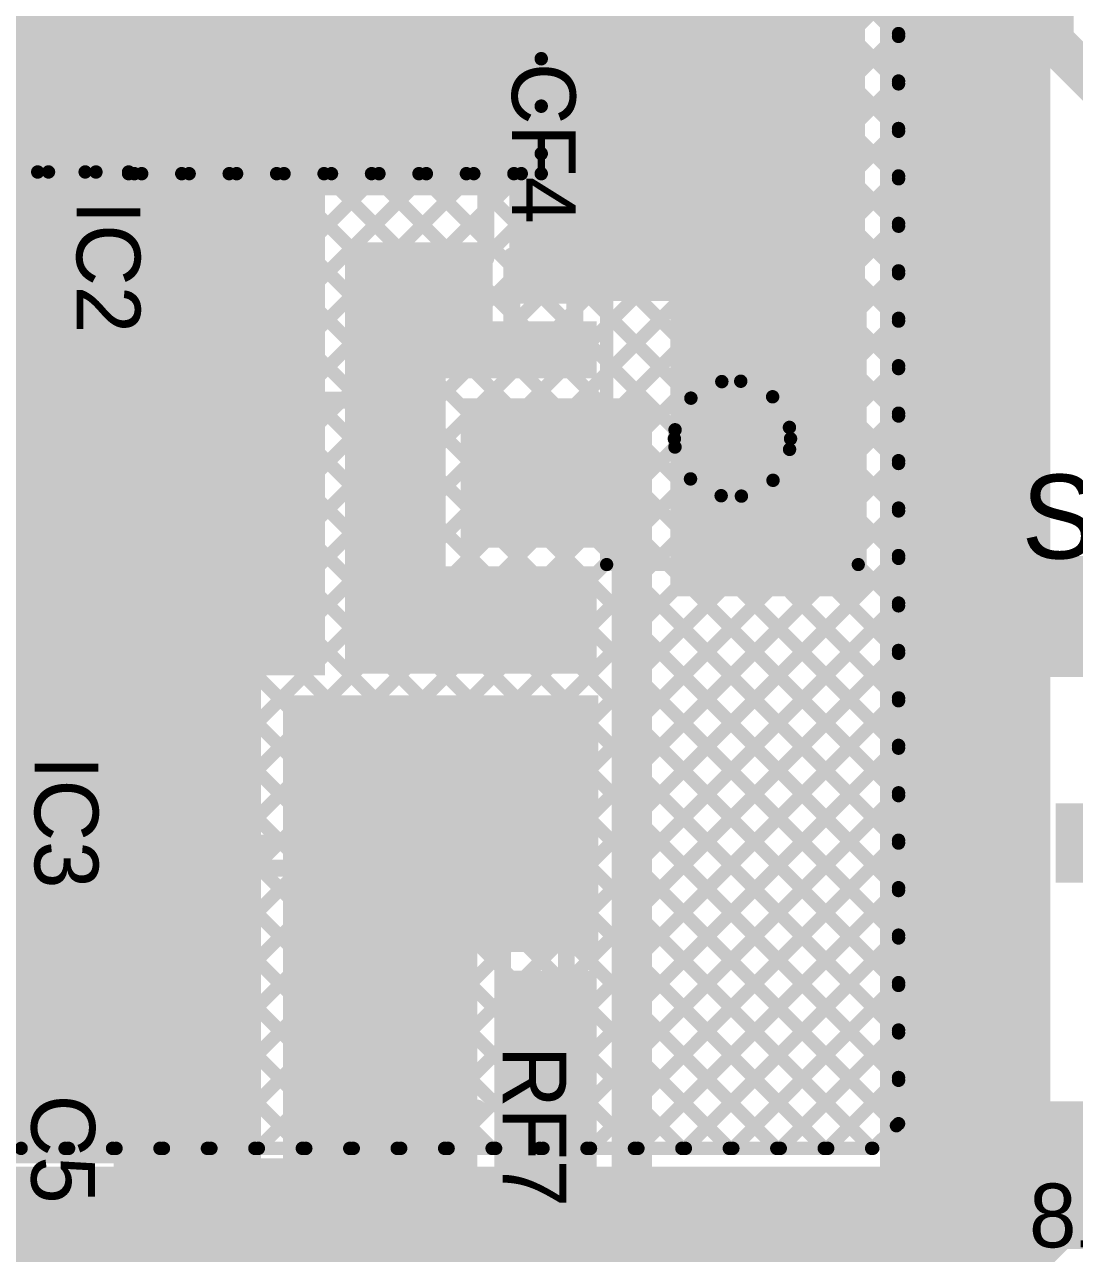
# Model space of a CAD drawing. Header units: millimetres. Extents: x 9.08 to 12.48, y 2.73 to 6.
# Drawn here: x 10.242 to 10.868, y 3.417 to 4.15 of the extents above; entities that cross this region are included whole.
import ezdxf

# ---------------------------------------------------------------- set-up
doc = ezdxf.new("R2010")
doc.units = ezdxf.units.MM
doc.header["$MEASUREMENT"] = 0
for name, color, linetype in [('BottomLayer', 5, 'Continuous'), ('BottomOverlay', 54, 'Continuous'), ('BottomSolder', 6, 'Continuous'), ('MultiLayer', 9, 'Continuous'), ('PadHoleLayer', 156, 'Continuous'), ('TopLayer', 1, 'Continuous'), ('TopOverlay', 2, 'Continuous'), ('TopPaste', 8, 'Continuous'), ('TopSolder', 216, 'Continuous'), ('ViaHoleLayer', 16, 'Continuous')]:
    doc.layers.add(name, color=color, linetype=linetype)

# ---------------------------------------------------------------- blocks, each defined once
blk = doc.blocks.new('R__0402_6')
at = {"layer": 'TopLayer'}
for points in [[(-0.0095, -0.0125), (-0.0095, 0.0125), (-0.0275, -0.0125), (-0.0275, 0.0125)], [(0.0275, -0.0125), (0.0275, 0.0125), (0.0095, -0.0125), (0.0095, 0.0125)]]:
    blk.add_solid(points, dxfattribs=at)
at = {"layer": 'TopOverlay', "const_width": 0.01}
for points in [[(-0.034, 0.019), (0.034, 0.019)], [(-0.034, 0.019), (-0.034, -0.019)], [(0.034, 0.019), (0.034, -0.019)], [(-0.034, -0.019), (0.034, -0.019)]]:
    blk.add_lwpolyline(points, dxfattribs=at)
at = {"layer": 'TopOverlay', "const_width": 0.005}
for points in [[(-0.0365, 0.019, 1), (-0.0315, 0.019, 1)], [(-0.0365, 0.019, 1), (-0.0315, 0.019, 1)], [(0.0315, 0.019, 1), (0.0365, 0.019, 1)], [(0.0315, 0.019, 1), (0.0365, 0.019, 1)], [(-0.0365, -0.019, 1), (-0.0315, -0.019, 1)], [(-0.0365, -0.019, 1), (-0.0315, -0.019, 1)], [(0.0315, -0.019, 1), (0.0365, -0.019, 1)], [(0.0315, -0.019, 1), (0.0365, -0.019, 1)]]:
    blk.add_lwpolyline(points, format="xyb", close=True, dxfattribs=at)
at = {"layer": 'TopPaste'}
for points in [[(-0.0095, -0.0125), (-0.0095, 0.0125), (-0.0275, -0.0125), (-0.0275, 0.0125)], [(0.0275, -0.0125), (0.0275, 0.0125), (0.0095, -0.0125), (0.0095, 0.0125)]]:
    blk.add_solid(points, dxfattribs=at)
at = {"layer": 'TopSolder'}
for points in [[(-0.0055, -0.0165), (-0.0055, 0.0165), (-0.0315, -0.0165), (-0.0315, 0.0165)], [(0.0315, -0.0165), (0.0315, 0.0165), (0.0055, -0.0165), (0.0055, 0.0165)]]:
    blk.add_solid(points, dxfattribs=at)
blk = doc.blocks.new('SOT_223_11')
at = {"layer": 'TopLayer'}
for points in [[(-0.06496, 0.09449), (0.06496, 0.09449), (-0.06496, 0.15748), (0.06496, 0.15748)], [(-0.11417, -0.15748), (-0.06693, -0.15748), (-0.11417, -0.09449), (-0.06693, -0.09449)], [(-0.02362, -0.15748), (0.02362, -0.15748), (-0.02362, -0.09449), (0.02362, -0.09449)], [(0.06693, -0.15748), (0.11417, -0.15748), (0.06693, -0.09449), (0.11417, -0.09449)]]:
    blk.add_solid(points, dxfattribs=at)
at = {"layer": 'TopOverlay', "const_width": 0.01}
for points in [[(-0.132, 0.076), (-0.071, 0.076)], [(-0.132, 0.076), (-0.132, -0.074)], [(-0.071, 0.076), (0.071, 0.076)], [(0.071, 0.076), (0.132, 0.076)], [(0.132, 0.076), (0.132, -0.074)]]:
    blk.add_lwpolyline(points, dxfattribs=at)
at = {"layer": 'TopOverlay'}
for points, const_width in [([(-0.1345, 0.076, 1), (-0.1295, 0.076, 1)], 0.005), ([(-0.1345, 0.076, 1), (-0.1295, 0.076, 1)], 0.005), ([(-0.0735, 0.076, 1), (-0.0685, 0.076, 1)], 0.005), ([(-0.0735, 0.076, 1), (-0.0685, 0.076, 1)], 0.005), ([(0.0685, 0.076, 1), (0.0735, 0.076, 1)], 0.005), ([(0.0685, 0.076, 1), (0.0735, 0.076, 1)], 0.005), ([(0.1295, 0.076, 1), (0.1345, 0.076, 1)], 0.005), ([(0.1295, 0.076, 1), (0.1345, 0.076, 1)], 0.005), ([(-0.1345, -0.074, 1), (-0.1295, -0.074, 1)], 0.005), ([(0.1295, -0.074, 1), (0.1345, -0.074, 1)], 0.005), ([(-0.1304, -0.126, 1), (-0.1476, -0.126, 1)], 0.01969), ([(-0.15252, -0.126, 1), (-0.14268, -0.126, 1)], 0.00984), ([(-0.13532, -0.126, 1), (-0.12548, -0.126, 1)], 0.00984)]:
    blk.add_lwpolyline(points, format="xyb", close=True, dxfattribs=dict(at, const_width=const_width))
at = {"layer": 'TopPaste'}
for points in [[(-0.06496, 0.09449), (0.06496, 0.09449), (-0.06496, 0.15748), (0.06496, 0.15748)], [(-0.11417, -0.15748), (-0.06693, -0.15748), (-0.11417, -0.09449), (-0.06693, -0.09449)], [(-0.02362, -0.15748), (0.02362, -0.15748), (-0.02362, -0.09449), (0.02362, -0.09449)], [(0.06693, -0.15748), (0.11417, -0.15748), (0.06693, -0.09449), (0.11417, -0.09449)]]:
    blk.add_solid(points, dxfattribs=at)
at = {"layer": 'TopSolder'}
for points in [[(-0.06896, 0.09049), (0.06896, 0.09049), (-0.06896, 0.16148), (0.06896, 0.16148)], [(-0.11817, -0.16148), (-0.06293, -0.16148), (-0.11817, -0.09049), (-0.06293, -0.09049)], [(-0.02762, -0.16148), (0.02762, -0.16148), (-0.02762, -0.09049), (0.02762, -0.09049)], [(0.06293, -0.16148), (0.11817, -0.16148), (0.06293, -0.09049), (0.11817, -0.09049)]]:
    blk.add_solid(points, dxfattribs=at)
blk = doc.blocks.new('SFH615A_4X018T_12')
at = {"layer": 'TopLayer'}
for points in [[(-0.21142, 0.01496), (-0.15157, 0.01496), (-0.21142, 0.08504), (-0.15157, 0.08504)], [(0.15157, 0.01496), (0.21142, 0.01496), (0.15157, 0.08504), (0.21142, 0.08504)], [(-0.21142, -0.08504), (-0.15157, -0.08504), (-0.21142, -0.01496), (-0.15157, -0.01496)], [(0.15157, -0.08504), (0.21142, -0.08504), (0.15157, -0.01496), (0.21142, -0.01496)]]:
    blk.add_solid(points, dxfattribs=at)
at = {"layer": 'TopOverlay'}
for points, const_width in [([(-0.1824, 0.111, 1), (-0.1996, 0.111, 1)], 0.01969), ([(-0.20452, 0.111, 1), (-0.19468, 0.111, 1)], 0.00984), ([(-0.18732, 0.111, 1), (-0.17748, 0.111, 1)], 0.00984), ([(-0.1435, 0.095, 1), (-0.1385, 0.095, 1)], 0.005), ([(0.1415, 0.095, 1), (0.1465, 0.095, 1)], 0.005), ([(-0.1435, -0.095, 1), (-0.1385, -0.095, 1)], 0.005), ([(0.1415, -0.095, 1), (0.1465, -0.095, 1)], 0.005)]:
    blk.add_lwpolyline(points, format="xyb", close=True, dxfattribs=dict(at, const_width=const_width))
at = {"layer": 'TopOverlay', "const_width": 0.01}
for points in [[(0.144, 0.095), (-0.141, 0.095)], [(0.144, -0.095), (-0.141, -0.095)]]:
    blk.add_lwpolyline(points, dxfattribs=at)
at = {"layer": 'TopPaste'}
for points in [[(-0.21142, 0.01496), (-0.15157, 0.01496), (-0.21142, 0.08504), (-0.15157, 0.08504)], [(0.15157, 0.01496), (0.21142, 0.01496), (0.15157, 0.08504), (0.21142, 0.08504)], [(-0.21142, -0.08504), (-0.15157, -0.08504), (-0.21142, -0.01496), (-0.15157, -0.01496)], [(0.15157, -0.08504), (0.21142, -0.08504), (0.15157, -0.01496), (0.21142, -0.01496)]]:
    blk.add_solid(points, dxfattribs=at)
at = {"layer": 'TopSolder'}
for points in [[(-0.21542, 0.01096), (-0.14757, 0.01096), (-0.21542, 0.08904), (-0.14757, 0.08904)], [(0.14757, 0.01096), (0.21542, 0.01096), (0.14757, 0.08904), (0.21542, 0.08904)], [(-0.21542, -0.08904), (-0.14757, -0.08904), (-0.21542, -0.01096), (-0.14757, -0.01096)], [(0.14757, -0.08904), (0.21542, -0.08904), (0.14757, -0.01096), (0.21542, -0.01096)]]:
    blk.add_solid(points, dxfattribs=at)
blk = doc.blocks.new('C__0402_23')
at = {"layer": 'TopLayer'}
for points in [[(-0.0095, -0.0125), (-0.0095, 0.0125), (-0.0275, -0.0125), (-0.0275, 0.0125)], [(0.0275, -0.0125), (0.0275, 0.0125), (0.0095, -0.0125), (0.0095, 0.0125)]]:
    blk.add_solid(points, dxfattribs=at)
at = {"layer": 'TopOverlay', "const_width": 0.01}
for points in [[(-0.034, 0.0185), (-0.034, -0.019)], [(-0.034, 0.0185), (0.034, 0.0185)], [(0.034, 0.0185), (0.034, -0.019)], [(-0.034, -0.019), (0.034, -0.019)]]:
    blk.add_lwpolyline(points, dxfattribs=at)
at = {"layer": 'TopOverlay', "const_width": 0.005}
for points in [[(-0.0365, 0.0185, 1), (-0.0315, 0.0185, 1)], [(-0.0365, 0.0185, 1), (-0.0315, 0.0185, 1)], [(0.0315, 0.0185, 1), (0.0365, 0.0185, 1)], [(0.0315, 0.0185, 1), (0.0365, 0.0185, 1)], [(-0.0365, -0.019, 1), (-0.0315, -0.019, 1)], [(-0.0365, -0.019, 1), (-0.0315, -0.019, 1)], [(0.0315, -0.019, 1), (0.0365, -0.019, 1)], [(0.0315, -0.019, 1), (0.0365, -0.019, 1)]]:
    blk.add_lwpolyline(points, format="xyb", close=True, dxfattribs=at)
at = {"layer": 'TopPaste'}
for points in [[(-0.0095, -0.0125), (-0.0095, 0.0125), (-0.0275, -0.0125), (-0.0275, 0.0125)], [(0.0275, -0.0125), (0.0275, 0.0125), (0.0095, -0.0125), (0.0095, 0.0125)]]:
    blk.add_solid(points, dxfattribs=at)
at = {"layer": 'TopSolder'}
for points in [[(-0.0055, -0.0165), (-0.0055, 0.0165), (-0.0315, -0.0165), (-0.0315, 0.0165)], [(0.0315, -0.0165), (0.0315, 0.0165), (0.0055, -0.0165), (0.0055, 0.0165)]]:
    blk.add_solid(points, dxfattribs=at)
blk = doc.blocks.new('RAD_0_4_24')
at = {"layer": 'BottomLayer', "const_width": 0.02362}
for points in [[(-0.21181, 0, 1), (-0.18819, 0, 1)], [(0.18819, 0, 1), (0.21181, 0, 1)]]:
    blk.add_lwpolyline(points, format="xyb", close=True, dxfattribs=at)
at = {"layer": 'BottomSolder', "const_width": 0.02762}
for points in [[(-0.21381, 0, 1), (-0.18619, 0, 1)], [(0.18619, 0, 1), (0.21381, 0, 1)]]:
    blk.add_lwpolyline(points, format="xyb", close=True, dxfattribs=at)
at = {"layer": 'MultiLayer', "const_width": 0.02362}
for points in [[(-0.21181, 0, 1), (-0.18819, 0, 1)], [(0.18819, 0, 1), (0.21181, 0, 1)]]:
    blk.add_lwpolyline(points, format="xyb", close=True, dxfattribs=at)
at = {"layer": 'PadHoleLayer', "const_width": 0.01378}
for points in [[(-0.20689, 0, 1), (-0.19311, 0, 1)], [(0.19311, 0, 1), (0.20689, 0, 1)]]:
    blk.add_lwpolyline(points, format="xyb", close=True, dxfattribs=at)
at = {"layer": 'TopLayer', "const_width": 0.02362}
for points in [[(-0.21181, 0, 1), (-0.18819, 0, 1)], [(0.18819, 0, 1), (0.21181, 0, 1)]]:
    blk.add_lwpolyline(points, format="xyb", close=True, dxfattribs=at)
at = {"layer": 'TopOverlay', "const_width": 0.00787}
for points in [[(-0.275, 0.075), (-0.275, -0.075)], [(-0.275, 0.075), (0.275, 0.075)], [(0.275, 0.075), (0.275, -0.075)], [(-0.275, -0.075), (0.275, -0.075)]]:
    blk.add_lwpolyline(points, dxfattribs=at)
at = {"layer": 'TopOverlay', "const_width": 0.00394}
for points in [[(-0.27697, 0.075, 1), (-0.27303, 0.075, 1)], [(-0.27697, 0.075, 1), (-0.27303, 0.075, 1)], [(0.27303, 0.075, 1), (0.27697, 0.075, 1)], [(0.27303, 0.075, 1), (0.27697, 0.075, 1)], [(-0.27697, -0.075, 1), (-0.27303, -0.075, 1)], [(-0.27697, -0.075, 1), (-0.27303, -0.075, 1)], [(0.27303, -0.075, 1), (0.27697, -0.075, 1)], [(0.27303, -0.075, 1), (0.27697, -0.075, 1)]]:
    blk.add_lwpolyline(points, format="xyb", close=True, dxfattribs=at)
at = {"layer": 'TopSolder', "const_width": 0.02762}
for points in [[(-0.21381, 0, 1), (-0.18619, 0, 1)], [(0.18619, 0, 1), (0.21381, 0, 1)]]:
    blk.add_lwpolyline(points, format="xyb", close=True, dxfattribs=at)
blk = doc.blocks.new('EEE_1EA100WR_26')
at = {"layer": 'TopLayer'}
for points in [[(-0.11811, -0.0315), (-0.01969, -0.0315), (-0.11811, 0.0315), (-0.01969, 0.0315)], [(0.01969, -0.0315), (0.11811, -0.0315), (0.01969, 0.0315), (0.11811, 0.0315)]]:
    blk.add_solid(points, dxfattribs=at)
at = {"layer": 'TopOverlay', "const_width": 0.01}
for points in [[(-0.056, 0.089), (-0.087, 0.058)], [(-0.052, 0.089), (-0.056, 0.089)], [(0.088, 0.089), (-0.052, 0.089)], [(0.088, 0.089), (0.088, 0.041)], [(-0.114, 0.065), (-0.114, 0.043)], [(-0.102, 0.054), (-0.124, 0.054)], [(-0.087, 0.058), (-0.087, 0.041)], [(-0.087, -0.041), (-0.087, -0.058)], [(0.088, -0.041), (0.088, -0.089)], [(-0.056, -0.089), (-0.087, -0.058)], [(-0.052, -0.089), (-0.056, -0.089)], [(0.088, -0.089), (-0.052, -0.089)]]:
    blk.add_lwpolyline(points, dxfattribs=at)
at = {"layer": 'TopOverlay', "const_width": 0.005}
for points in [[(-0.0585, 0.089, 1), (-0.0535, 0.089, 1)], [(-0.0585, 0.089, 1), (-0.0535, 0.089, 1)], [(-0.0545, 0.089, 1), (-0.0495, 0.089, 1)], [(-0.0545, 0.089, 1), (-0.0495, 0.089, 1)], [(0.0855, 0.089, 1), (0.0905, 0.089, 1)], [(0.0855, 0.089, 1), (0.0905, 0.089, 1)], [(-0.1165, 0.065, 1), (-0.1115, 0.065, 1)], [(-0.1265, 0.054, 1), (-0.1215, 0.054, 1)], [(-0.1045, 0.054, 1), (-0.0995, 0.054, 1)], [(-0.0895, 0.058, 1), (-0.0845, 0.058, 1)], [(-0.0895, 0.058, 1), (-0.0845, 0.058, 1)], [(-0.1165, 0.043, 1), (-0.1115, 0.043, 1)], [(-0.0895, 0.041, 1), (-0.0845, 0.041, 1)], [(0.0855, 0.041, 1), (0.0905, 0.041, 1)], [(-0.0895, -0.041, 1), (-0.0845, -0.041, 1)], [(0.0855, -0.041, 1), (0.0905, -0.041, 1)], [(-0.0895, -0.058, 1), (-0.0845, -0.058, 1)], [(-0.0895, -0.058, 1), (-0.0845, -0.058, 1)], [(-0.0585, -0.089, 1), (-0.0535, -0.089, 1)], [(-0.0585, -0.089, 1), (-0.0535, -0.089, 1)], [(-0.0545, -0.089, 1), (-0.0495, -0.089, 1)], [(-0.0545, -0.089, 1), (-0.0495, -0.089, 1)], [(0.0855, -0.089, 1), (0.0905, -0.089, 1)], [(0.0855, -0.089, 1), (0.0905, -0.089, 1)]]:
    blk.add_lwpolyline(points, format="xyb", close=True, dxfattribs=at)
at = {"layer": 'TopPaste'}
for points in [[(-0.11811, -0.0315), (-0.01969, -0.0315), (-0.11811, 0.0315), (-0.01969, 0.0315)], [(0.01969, -0.0315), (0.11811, -0.0315), (0.01969, 0.0315), (0.11811, 0.0315)]]:
    blk.add_solid(points, dxfattribs=at)
at = {"layer": 'TopSolder'}
for points in [[(-0.12211, -0.0355), (-0.01569, -0.0355), (-0.12211, 0.0355), (-0.01569, 0.0355)], [(0.01569, -0.0355), (0.12211, -0.0355), (0.01569, 0.0355), (0.12211, 0.0355)]]:
    blk.add_solid(points, dxfattribs=at)
blk = doc.blocks.new('1655_32')
at = {"layer": 'TopLayer'}
for points in [[(-0.06693, 0.04331), (-0.06693, 0.08268), (-0.12598, 0.04331), (-0.12598, 0.08268)], [(0.12598, 0.04331), (0.12598, 0.08268), (0.06693, 0.04331), (0.06693, 0.08268)], [(-0.06693, -0.08268), (-0.06693, -0.04331), (-0.12598, -0.08268), (-0.12598, -0.04331)], [(0.12598, -0.08268), (0.12598, -0.04331), (0.06693, -0.08268), (0.06693, -0.04331)]]:
    blk.add_solid(points, dxfattribs=at)
at = {"layer": 'TopOverlay'}
for points, const_width in [([(-0.11764, 0.1, 1), (-0.13036, 0.1, 1)], 0.01), ([(-0.13286, 0.1, 1), (-0.12786, 0.1, 1)], 0.005), ([(-0.12014, 0.1, 1), (-0.11514, 0.1, 1)], 0.005), ([(-0.10093, 0.09843, 1), (-0.09593, 0.09843, 1)], 0.005), ([(0.09593, 0.09843, 1), (0.10093, 0.09843, 1)], 0.005), ([(-0.10093, 0.03096, 1), (-0.09593, 0.03096, 1)], 0.005), ([(0.09593, 0.03096, 1), (0.10093, 0.03096, 1)], 0.005), ([(-0.10093, -0.03096, 1), (-0.09593, -0.03096, 1)], 0.005), ([(0.09593, -0.03096, 1), (0.10093, -0.03096, 1)], 0.005), ([(-0.10093, -0.09843, 1), (-0.09593, -0.09843, 1)], 0.005), ([(0.09593, -0.09843, 1), (0.10093, -0.09843, 1)], 0.005)]:
    blk.add_lwpolyline(points, format="xyb", close=True, dxfattribs=dict(at, const_width=const_width))
at = {"layer": 'TopOverlay', "const_width": 0.01}
for points in [[(-0.09843, 0.09843), (0.09843, 0.09843)], [(-0.09843, -0.03096), (-0.09843, 0.03096)], [(0.09843, -0.03096), (0.09843, 0.03096)], [(-0.09843, -0.09843), (0.09843, -0.09843)]]:
    blk.add_lwpolyline(points, dxfattribs=at)
at = {"layer": 'TopPaste'}
for points in [[(-0.06693, 0.04331), (-0.06693, 0.08268), (-0.12598, 0.04331), (-0.12598, 0.08268)], [(0.12598, 0.04331), (0.12598, 0.08268), (0.06693, 0.04331), (0.06693, 0.08268)], [(-0.06693, -0.08268), (-0.06693, -0.04331), (-0.12598, -0.08268), (-0.12598, -0.04331)], [(0.12598, -0.08268), (0.12598, -0.04331), (0.06693, -0.08268), (0.06693, -0.04331)]]:
    blk.add_solid(points, dxfattribs=at)
at = {"layer": 'TopSolder'}
for points in [[(-0.06293, 0.03931), (-0.06293, 0.08668), (-0.12998, 0.03931), (-0.12998, 0.08668)], [(0.12998, 0.03931), (0.12998, 0.08668), (0.06293, 0.03931), (0.06293, 0.08668)], [(-0.06293, -0.08668), (-0.06293, -0.03931), (-0.12998, -0.08668), (-0.12998, -0.03931)], [(0.12998, -0.08668), (0.12998, -0.03931), (0.06293, -0.08668), (0.06293, -0.03931)]]:
    blk.add_solid(points, dxfattribs=at)

msp = doc.modelspace()

# ---------------------------------------------------------------- linework, layer by layer
at = {"layer": 'BottomLayer'}
for points, const_width in [([(10.55, 4.061), (10.55, 4.334)], 0.008), ([(10.57181, 4.334), (10.763, 4.14281)], 0.008), ([(10.55, 4.32753), (10.763, 4.11453)], 0.008), ([(10.55, 4.29924), (10.763, 4.08624)], 0.008), ([(10.55, 4.12947), (10.71641, 4.29588)], 0.008), ([(10.55, 4.10119), (10.73053, 4.28171)], 0.008), ([(10.55, 4.27096), (10.763, 4.05796)], 0.008), ([(10.55, 4.0729), (10.74465, 4.26755)], 0.008), ([(9.98538, 3.48), (10.75877, 4.25339)], 0.008), ([(10.763, 3.49469), (10.763, 4.24914)], 0.008), ([(10.55, 4.24268), (10.763, 4.02968)], 0.008), ([(10.01367, 3.48), (10.763, 4.22933)], 0.008), ([(10.55, 4.21439), (10.763, 4.00139)], 0.008), ([(10.04195, 3.48), (10.763, 4.20105)], 0.008), ([(10.55, 4.18611), (10.763, 3.97311)], 0.008), ([(10.07024, 3.48), (10.763, 4.17276)], 0.008), ([(10.55, 4.15782), (10.763, 3.94482)], 0.008), ([(10.09852, 3.48), (10.763, 4.14448)], 0.008), ([(10.55, 4.12954), (10.763, 3.91654)], 0.008), ([(9.74279, 4.1165), (10.37929, 3.48)], 0.008), ([(10.1268, 3.48), (10.763, 4.1162)], 0.008), ([(9.731, 4.10001), (10.35101, 3.48)], 0.008), ([(10.55, 4.10125), (10.763, 3.88825)], 0.008), ([(10.15509, 3.48), (10.763, 4.08791)], 0.008), ([(10.55, 4.07297), (10.763, 3.85997)], 0.008), ([(9.67426, 3.48), (10.25626, 4.062)], 0.008), ([(9.70254, 3.48), (10.28454, 4.062)], 0.008), ([(9.82558, 4.062), (10.40758, 3.48)], 0.008), ([(9.85386, 4.062), (10.43586, 3.48)], 0.008), ([(9.88215, 4.062), (10.46415, 3.48)], 0.008), ([(9.91043, 4.062), (10.49243, 3.48)], 0.008), ([(9.922, 4.062), (10.304, 4.062)], 0.008), ([(9.93872, 4.062), (10.52072, 3.48)], 0.008), ([(9.967, 4.062), (10.549, 3.48)], 0.008), ([(9.99528, 4.062), (10.57728, 3.48)], 0.008), ([(10.02357, 4.062), (10.60557, 3.48)], 0.008), ([(10.05185, 4.062), (10.63385, 3.48)], 0.008), ([(10.08014, 4.062), (10.66214, 3.48)], 0.008), ([(10.10842, 4.062), (10.69042, 3.48)], 0.008), ([(10.13671, 4.062), (10.71871, 3.48)], 0.008), ([(10.16499, 4.062), (10.74699, 3.48)], 0.008), ([(10.19327, 4.062), (10.76176, 3.49351)], 0.008), ([(10.22156, 4.062), (10.763, 3.52056)], 0.008), ([(10.24984, 4.062), (10.763, 3.54884)], 0.008), ([(10.27813, 4.062), (10.763, 3.57713)], 0.008), ([(9.73082, 3.48), (10.31182, 4.061)], 0.008), ([(9.75911, 3.48), (10.34011, 4.061)], 0.008), ([(9.78739, 3.48), (10.36839, 4.061)], 0.008), ([(9.81568, 3.48), (10.39668, 4.061)], 0.008), ([(9.81568, 3.48), (10.39668, 4.061)], 0.008), ([(9.84396, 3.48), (10.42496, 4.061)], 0.008), ([(9.87225, 3.48), (10.45325, 4.061)], 0.008), ([(9.90053, 3.48), (10.48153, 4.061)], 0.008), ([(9.92881, 3.48), (10.50981, 4.061)], 0.008), ([(9.9571, 3.48), (10.5381, 4.061)], 0.008), ([(10.18337, 3.48), (10.763, 4.05963)], 0.008), ([(10.304, 4.061), (10.55, 4.061)], 0.008), ([(10.30741, 4.061), (10.763, 3.60541)], 0.008), ([(10.3357, 4.061), (10.763, 3.6337)], 0.008), ([(10.36398, 4.061), (10.763, 3.66198)], 0.008), ([(10.39226, 4.061), (10.763, 3.69026)], 0.008), ([(10.42055, 4.061), (10.763, 3.71855)], 0.008), ([(10.44883, 4.061), (10.763, 3.74683)], 0.008), ([(10.47712, 4.061), (10.62979, 3.90833)], 0.008), ([(10.5054, 4.061), (10.63922, 3.92718)], 0.008), ([(10.53369, 4.061), (10.65765, 3.93703)], 0.008), ([(10.66893, 3.93727), (10.763, 4.03134)], 0.008), ([(10.68795, 3.92801), (10.763, 4.00306)], 0.008), ([(9.8215, 3.98123), (10.32273, 3.48)], 0.008), ([(10.69796, 3.90974), (10.763, 3.97477)], 0.008), ([(9.8215, 3.95295), (10.29444, 3.48)], 0.008), ([(10.29651, 3.48), (10.763, 3.94649)], 0.008), ([(9.8215, 3.92466), (10.26616, 3.48)], 0.008), ([(10.32479, 3.48), (10.763, 3.91821)], 0.008), ([(10.21166, 3.48), (10.62973, 3.89807)], 0.008), ([(10.69804, 3.89665), (10.763, 3.83169)], 0.008), ([(10.35308, 3.48), (10.763, 3.88992)], 0.008), ([(10.23994, 3.48), (10.63899, 3.87905)], 0.008), ([(10.68818, 3.87822), (10.763, 3.8034)], 0.008), ([(10.26823, 3.48), (10.65726, 3.86904)], 0.008), ([(10.66933, 3.86879), (10.763, 3.77512)], 0.008), ([(10.38136, 3.48), (10.763, 3.86164)], 0.008), ([(10.40965, 3.48), (10.763, 3.83335)], 0.008), ([(10.43793, 3.48), (10.763, 3.80507)], 0.008), ([(10.46622, 3.48), (10.763, 3.77678)], 0.008), ([(10.4945, 3.48), (10.763, 3.7485)], 0.008), ([(10.52278, 3.48), (10.763, 3.72022)], 0.008), ([(10.55107, 3.48), (10.763, 3.69193)], 0.008), ([(10.57935, 3.48), (10.763, 3.66365)], 0.008), ([(10.60764, 3.48), (10.763, 3.63536)], 0.008), ([(10.63592, 3.48), (10.763, 3.60708)], 0.008), ([(10.66421, 3.48), (10.763, 3.57879)], 0.008), ([(10.69249, 3.48), (10.763, 3.55051)], 0.008), ([(10.72077, 3.48), (10.763, 3.52223)], 0.008), ([(10.74756, 3.48), (10.763, 3.49469)], 0.008), ([(9.655, 3.48), (10.74756, 3.48)], 0.008), ([(10.829, 3.403), (10.887, 3.461)], 0.025)]:
    msp.add_lwpolyline(points, dxfattribs=dict(at, const_width=const_width))
for points, const_width in [([(10.761, 4.14448, 1), (10.765, 4.14448, 1)], 0.004), ([(10.761, 4.14281, 1), (10.765, 4.14281, 1)], 0.004), ([(10.34283, 4.13, 1), (10.35857, 4.13, 1)], 0.01575), ([(10.37883, 4.13, 1), (10.39457, 4.13, 1)], 0.01575), ([(10.48683, 4.13, 1), (10.50257, 4.13, 1)], 0.01575), ([(10.548, 4.12954, 1), (10.552, 4.12954, 1)], 0.004), ([(10.548, 4.12947, 1), (10.552, 4.12947, 1)], 0.004), ([(10.761, 4.1162, 1), (10.765, 4.1162, 1)], 0.004), ([(10.761, 4.11453, 1), (10.765, 4.11453, 1)], 0.004), ([(10.548, 4.10125, 1), (10.552, 4.10125, 1)], 0.004), ([(10.548, 4.10119, 1), (10.552, 4.10119, 1)], 0.004), ([(10.761, 4.08791, 1), (10.765, 4.08791, 1)], 0.004), ([(10.761, 4.08624, 1), (10.765, 4.08624, 1)], 0.004), ([(10.548, 4.07297, 1), (10.552, 4.07297, 1)], 0.004), ([(10.548, 4.0729, 1), (10.552, 4.0729, 1)], 0.004), ([(10.24784, 4.062, 1), (10.25184, 4.062, 1)], 0.004), ([(10.25426, 4.062, 1), (10.25826, 4.062, 1)], 0.004), ([(10.27613, 4.062, 1), (10.28013, 4.062, 1)], 0.004), ([(10.28254, 4.062, 1), (10.28654, 4.062, 1)], 0.004), ([(10.302, 4.062, 1), (10.306, 4.062, 1)], 0.004), ([(10.302, 4.061, 1), (10.306, 4.061, 1)], 0.004), ([(10.30541, 4.061, 1), (10.30941, 4.061, 1)], 0.004), ([(10.30982, 4.061, 1), (10.31382, 4.061, 1)], 0.004), ([(10.3337, 4.061, 1), (10.3377, 4.061, 1)], 0.004), ([(10.33811, 4.061, 1), (10.34211, 4.061, 1)], 0.004), ([(10.36198, 4.061, 1), (10.36598, 4.061, 1)], 0.004), ([(10.36639, 4.061, 1), (10.37039, 4.061, 1)], 0.004), ([(10.39026, 4.061, 1), (10.39426, 4.061, 1)], 0.004), ([(10.39468, 4.061, 1), (10.39868, 4.061, 1)], 0.004), ([(10.39468, 4.061, 1), (10.39868, 4.061, 1)], 0.004), ([(10.41855, 4.061, 1), (10.42255, 4.061, 1)], 0.004), ([(10.42296, 4.061, 1), (10.42696, 4.061, 1)], 0.004), ([(10.44683, 4.061, 1), (10.45083, 4.061, 1)], 0.004), ([(10.45125, 4.061, 1), (10.45525, 4.061, 1)], 0.004), ([(10.47512, 4.061, 1), (10.47912, 4.061, 1)], 0.004), ([(10.47953, 4.061, 1), (10.48353, 4.061, 1)], 0.004), ([(10.5034, 4.061, 1), (10.5074, 4.061, 1)], 0.004), ([(10.50781, 4.061, 1), (10.51181, 4.061, 1)], 0.004), ([(10.53169, 4.061, 1), (10.53569, 4.061, 1)], 0.004), ([(10.5361, 4.061, 1), (10.5401, 4.061, 1)], 0.004), ([(10.548, 4.061, 1), (10.552, 4.061, 1)], 0.004), ([(10.548, 4.061, 1), (10.552, 4.061, 1)], 0.004), ([(10.761, 4.05963, 1), (10.765, 4.05963, 1)], 0.004), ([(10.761, 4.05796, 1), (10.765, 4.05796, 1)], 0.004), ([(10.761, 4.03134, 1), (10.765, 4.03134, 1)], 0.004), ([(10.761, 4.02968, 1), (10.765, 4.02968, 1)], 0.004), ([(10.761, 4.00306, 1), (10.765, 4.00306, 1)], 0.004), ([(10.761, 4.00139, 1), (10.765, 4.00139, 1)], 0.004), ([(10.761, 3.97477, 1), (10.765, 3.97477, 1)], 0.004), ([(10.761, 3.97311, 1), (10.765, 3.97311, 1)], 0.004), ([(10.761, 3.94649, 1), (10.765, 3.94649, 1)], 0.004), ([(10.761, 3.94482, 1), (10.765, 3.94482, 1)], 0.004), ([(10.69862, 3.903, 1), (10.62938, 3.903, 1)], 0.008), ([(10.65565, 3.93703, 1), (10.65965, 3.93703, 1)], 0.004), ([(10.66693, 3.93727, 1), (10.67093, 3.93727, 1)], 0.004), ([(10.63722, 3.92718, 1), (10.64122, 3.92718, 1)], 0.004), ([(10.68595, 3.92801, 1), (10.68995, 3.92801, 1)], 0.004), ([(10.761, 3.91821, 1), (10.765, 3.91821, 1)], 0.004), ([(10.761, 3.91654, 1), (10.765, 3.91654, 1)], 0.004), ([(10.62779, 3.90833, 1), (10.63179, 3.90833, 1)], 0.004), ([(10.69596, 3.90974, 1), (10.69996, 3.90974, 1)], 0.004), ([(10.62738, 3.903, 1), (10.63138, 3.903, 1)], 0.004), ([(10.69662, 3.903, 1), (10.70062, 3.903, 1)], 0.004), ([(10.62773, 3.89807, 1), (10.63173, 3.89807, 1)], 0.004), ([(10.69604, 3.89665, 1), (10.70003, 3.89665, 1)], 0.004), ([(10.761, 3.88992, 1), (10.765, 3.88992, 1)], 0.004), ([(10.761, 3.88825, 1), (10.765, 3.88825, 1)], 0.004), ([(10.63699, 3.87905, 1), (10.64099, 3.87905, 1)], 0.004), ([(10.68618, 3.87822, 1), (10.69018, 3.87822, 1)], 0.004), ([(10.65526, 3.86904, 1), (10.65926, 3.86904, 1)], 0.004), ([(10.66733, 3.86879, 1), (10.67133, 3.86879, 1)], 0.004), ([(10.761, 3.86164, 1), (10.765, 3.86164, 1)], 0.004), ([(10.761, 3.85997, 1), (10.765, 3.85997, 1)], 0.004), ([(10.761, 3.83335, 1), (10.765, 3.83335, 1)], 0.004), ([(10.761, 3.83169, 1), (10.765, 3.83169, 1)], 0.004), ([(10.761, 3.80507, 1), (10.765, 3.80507, 1)], 0.004), ([(10.761, 3.8034, 1), (10.765, 3.8034, 1)], 0.004), ([(10.761, 3.77678, 1), (10.765, 3.77678, 1)], 0.004), ([(10.761, 3.77512, 1), (10.765, 3.77512, 1)], 0.004), ([(10.761, 3.7485, 1), (10.765, 3.7485, 1)], 0.004), ([(10.761, 3.74683, 1), (10.765, 3.74683, 1)], 0.004), ([(10.761, 3.72022, 1), (10.765, 3.72022, 1)], 0.004), ([(10.761, 3.71855, 1), (10.765, 3.71855, 1)], 0.004), ([(10.761, 3.69193, 1), (10.765, 3.69193, 1)], 0.004), ([(10.761, 3.69026, 1), (10.765, 3.69026, 1)], 0.004), ([(10.761, 3.66365, 1), (10.765, 3.66365, 1)], 0.004), ([(10.761, 3.66198, 1), (10.765, 3.66198, 1)], 0.004), ([(10.761, 3.63536, 1), (10.765, 3.63536, 1)], 0.004), ([(10.761, 3.6337, 1), (10.765, 3.6337, 1)], 0.004), ([(10.761, 3.60708, 1), (10.765, 3.60708, 1)], 0.004), ([(10.761, 3.60541, 1), (10.765, 3.60541, 1)], 0.004), ([(10.761, 3.57879, 1), (10.765, 3.57879, 1)], 0.004), ([(10.761, 3.57713, 1), (10.765, 3.57713, 1)], 0.004), ([(10.761, 3.55051, 1), (10.765, 3.55051, 1)], 0.004), ([(10.761, 3.54884, 1), (10.765, 3.54884, 1)], 0.004), ([(10.761, 3.52223, 1), (10.765, 3.52223, 1)], 0.004), ([(10.761, 3.52056, 1), (10.765, 3.52056, 1)], 0.004), ([(10.75976, 3.49351, 1), (10.76376, 3.49351, 1)], 0.004), ([(10.761, 3.49469, 1), (10.765, 3.49469, 1)], 0.004), ([(10.761, 3.49469, 1), (10.765, 3.49469, 1)], 0.004), ([(10.23794, 3.48, 1), (10.24194, 3.48, 1)], 0.004), ([(10.26416, 3.48, 1), (10.26816, 3.48, 1)], 0.004), ([(10.26623, 3.48, 1), (10.27023, 3.48, 1)], 0.004), ([(10.29244, 3.48, 1), (10.29644, 3.48, 1)], 0.004), ([(10.29451, 3.48, 1), (10.29851, 3.48, 1)], 0.004), ([(10.32073, 3.48, 1), (10.32473, 3.48, 1)], 0.004), ([(10.32279, 3.48, 1), (10.32679, 3.48, 1)], 0.004), ([(10.34901, 3.48, 1), (10.35301, 3.48, 1)], 0.004), ([(10.35108, 3.48, 1), (10.35508, 3.48, 1)], 0.004), ([(10.37729, 3.48, 1), (10.38129, 3.48, 1)], 0.004), ([(10.37936, 3.48, 1), (10.38336, 3.48, 1)], 0.004), ([(10.40558, 3.48, 1), (10.40958, 3.48, 1)], 0.004), ([(10.40765, 3.48, 1), (10.41165, 3.48, 1)], 0.004), ([(10.43386, 3.48, 1), (10.43786, 3.48, 1)], 0.004), ([(10.43593, 3.48, 1), (10.43993, 3.48, 1)], 0.004), ([(10.46215, 3.48, 1), (10.46615, 3.48, 1)], 0.004), ([(10.46422, 3.48, 1), (10.46822, 3.48, 1)], 0.004), ([(10.49043, 3.48, 1), (10.49443, 3.48, 1)], 0.004), ([(10.4925, 3.48, 1), (10.4965, 3.48, 1)], 0.004), ([(10.51872, 3.48, 1), (10.52272, 3.48, 1)], 0.004), ([(10.52078, 3.48, 1), (10.52478, 3.48, 1)], 0.004), ([(10.547, 3.48, 1), (10.551, 3.48, 1)], 0.004), ([(10.54907, 3.48, 1), (10.55307, 3.48, 1)], 0.004), ([(10.57528, 3.48, 1), (10.57928, 3.48, 1)], 0.004), ([(10.57735, 3.48, 1), (10.58135, 3.48, 1)], 0.004), ([(10.60357, 3.48, 1), (10.60757, 3.48, 1)], 0.004), ([(10.60564, 3.48, 1), (10.60964, 3.48, 1)], 0.004), ([(10.63185, 3.48, 1), (10.63585, 3.48, 1)], 0.004), ([(10.63392, 3.48, 1), (10.63792, 3.48, 1)], 0.004), ([(10.66014, 3.48, 1), (10.66414, 3.48, 1)], 0.004), ([(10.66221, 3.48, 1), (10.66621, 3.48, 1)], 0.004), ([(10.68842, 3.48, 1), (10.69242, 3.48, 1)], 0.004), ([(10.69049, 3.48, 1), (10.69449, 3.48, 1)], 0.004), ([(10.71671, 3.48, 1), (10.72071, 3.48, 1)], 0.004), ([(10.71877, 3.48, 1), (10.72277, 3.48, 1)], 0.004), ([(10.74499, 3.48, 1), (10.74899, 3.48, 1)], 0.004), ([(10.74556, 3.48, 1), (10.74956, 3.48, 1)], 0.004), ([(10.74556, 3.48, 1), (10.74956, 3.48, 1)], 0.004)]:
    msp.add_lwpolyline(points, format="xyb", close=True, dxfattribs=dict(at, const_width=const_width))
for points in [[(10.315, 4.072), (10.539, 4.072), (10.315, 4.34), (10.539, 4.34)], [(10.774, 3.471), (10.8535, 3.471), (10.774, 4.26743), (10.8535, 4.26743)], [(9.88, 4.073), (10.35, 4.073), (9.88, 4.152), (10.35, 4.152)], [(10.70807, 3.42725), (10.75533, 3.37759), (10.80624, 3.52066), (10.8535, 3.471)], [(9.616, 3.419), (10.773, 3.419), (9.616, 3.469), (10.773, 3.469)], [(9.729, 3.364), (10.795, 3.364), (9.729, 3.435), (10.795, 3.435)]]:
    msp.add_solid(points, dxfattribs=at)
at = {"layer": 'BottomSolder', "const_width": 0.01187}
for points in [[(10.34476, 4.13, 1), (10.35664, 4.13, 1)], [(10.38076, 4.13, 1), (10.39264, 4.13, 1)], [(10.48876, 4.13, 1), (10.50064, 4.13, 1)]]:
    msp.add_lwpolyline(points, format="xyb", close=True, dxfattribs=at)
at = {"layer": 'MultiLayer', "const_width": 0.01575}
for points in [[(10.34283, 4.13, 1), (10.35857, 4.13, 1)], [(10.37883, 4.13, 1), (10.39457, 4.13, 1)], [(10.48683, 4.13, 1), (10.50257, 4.13, 1)]]:
    msp.add_lwpolyline(points, format="xyb", close=True, dxfattribs=at)
at = {"layer": 'TopLayer', "const_width": 0.025}
for points in [[(10.855, 4.14), (10.855, 4.458)], [(10.855, 4.14), (11.297, 3.698)]]:
    msp.add_lwpolyline(points, dxfattribs=at)
at = {"layer": 'TopLayer'}
for points, const_width in [([(10.84875, 4.14, 1), (10.86125, 4.14, 1)], 0.0125), ([(10.84875, 4.14, 1), (10.86125, 4.14, 1)], 0.0125), ([(10.34283, 4.13, 1), (10.35857, 4.13, 1)], 0.01575), ([(10.37883, 4.13, 1), (10.39457, 4.13, 1)], 0.01575), ([(10.48683, 4.13, 1), (10.50257, 4.13, 1)], 0.01575)]:
    msp.add_lwpolyline(points, format="xyb", close=True, dxfattribs=dict(at, const_width=const_width))
for points in [[(10.752, 3.387), (10.83, 3.387), (10.752, 4.268), (10.83, 4.268)], [(10.383, 3.471), (10.383, 4.187), (10.204, 3.471), (10.204, 4.187)], [(10.544, 4.048), (10.544, 4.187), (10.366, 4.048), (10.366, 4.187)], [(10.741, 3.985), (10.741, 4.187), (10.531, 3.985), (10.531, 4.187)], [(10.421, 3.762), (10.421, 4.055), (10.374, 3.762), (10.374, 4.055)], [(10.493, 3.763), (10.493, 4.02), (10.433, 3.763), (10.433, 4.02)], [(10.521, 3.939), (10.521, 4.02), (10.489, 3.939), (10.489, 4.02)], [(10.627, 3.809), (10.744, 3.809), (10.627, 3.993), (10.744, 3.993)], [(10.583, 3.939), (10.583, 3.973), (10.433, 3.939), (10.433, 3.973)], [(10.616, 3.838), (10.616, 3.927), (10.502, 3.838), (10.502, 3.927)], [(10.616, 3.419), (10.616, 3.893), (10.592, 3.419), (10.592, 3.893)], [(10.755, 3.761), (10.925, 3.761), (10.755, 3.833), (10.925, 3.833)], [(10.583, 3.763), (10.583, 3.827), (10.433, 3.763), (10.433, 3.827)], [(10.512, 3.469), (10.512, 3.75), (10.396, 3.469), (10.396, 3.75)], [(10.584, 3.597), (10.584, 3.75), (10.501, 3.597), (10.501, 3.75)], [(10.583, 3.444), (10.583, 3.586), (10.522, 3.444), (10.522, 3.586)], [(10.796, 3.42), (11.005, 3.42), (10.796, 3.508), (11.005, 3.508)], [(10.548, 3.444), (10.548, 3.462), (10.174, 3.444), (10.174, 3.462)], [(10.603, 3.419), (10.603, 3.437), (10.144, 3.419), (10.144, 3.437)]]:
    msp.add_solid(points, dxfattribs=at)
at = {"layer": 'TopSolder', "const_width": 0.01187}
for points in [[(10.34476, 4.13, 1), (10.35664, 4.13, 1)], [(10.38076, 4.13, 1), (10.39264, 4.13, 1)], [(10.48876, 4.13, 1), (10.50064, 4.13, 1)]]:
    msp.add_lwpolyline(points, format="xyb", close=True, dxfattribs=at)
at = {"layer": 'ViaHoleLayer', "const_width": 0.00787}
for points in [[(10.34676, 4.13, 1), (10.35464, 4.13, 1)], [(10.38276, 4.13, 1), (10.39064, 4.13, 1)], [(10.49076, 4.13, 1), (10.49864, 4.13, 1)]]:
    msp.add_lwpolyline(points, format="xyb", close=True, dxfattribs=at)

# ---------------------------------------------------------------- block references
for name, p, rotation in [('RAD_0_4_24', (10.664, 4.103), 90), ('SFH615A_4X018T_12', (10.422, 4.1545), 270), ('C__0402_23', (10.551, 3.978), 90), ('SOT_223_11', (10.413, 3.794), 90), ('EEE_1EA100WR_26', (10.3881, 3.558), 180), ('R__0402_6', (10.546, 3.5915), 90)]:
    msp.add_blockref(name, p, dxfattribs=dict(rotation=rotation))
msp.add_blockref('1655_32', (10.98661, 3.72501))

# ---------------------------------------------------------------- texts
at = {"layer": 'BottomOverlay', "text_generation_flag": 2}
msp.add_text('C18', height=0.038, dxfattribs=at).set_placement((10.934, 3.421))
at = {"layer": 'TopOverlay'}
for s, height, rotation, p in [('CF4', 0.038, 270, (10.5325, 4.127)), ('IC2', 0.038, 270, (10.273, 4.045)), ('STATUS LED', 0.05, 360, (10.83635, 3.83159)), ('IC3', 0.038, 270, (10.248, 3.714)), ('RF7', 0.038, 270, (10.527, 3.541)), ('C5', 0.038, 270, (10.246, 3.512))]:
    msp.add_text(s, height=height, rotation=rotation, dxfattribs=at).set_placement(p)

doc.saveas('drawing.dxf')
